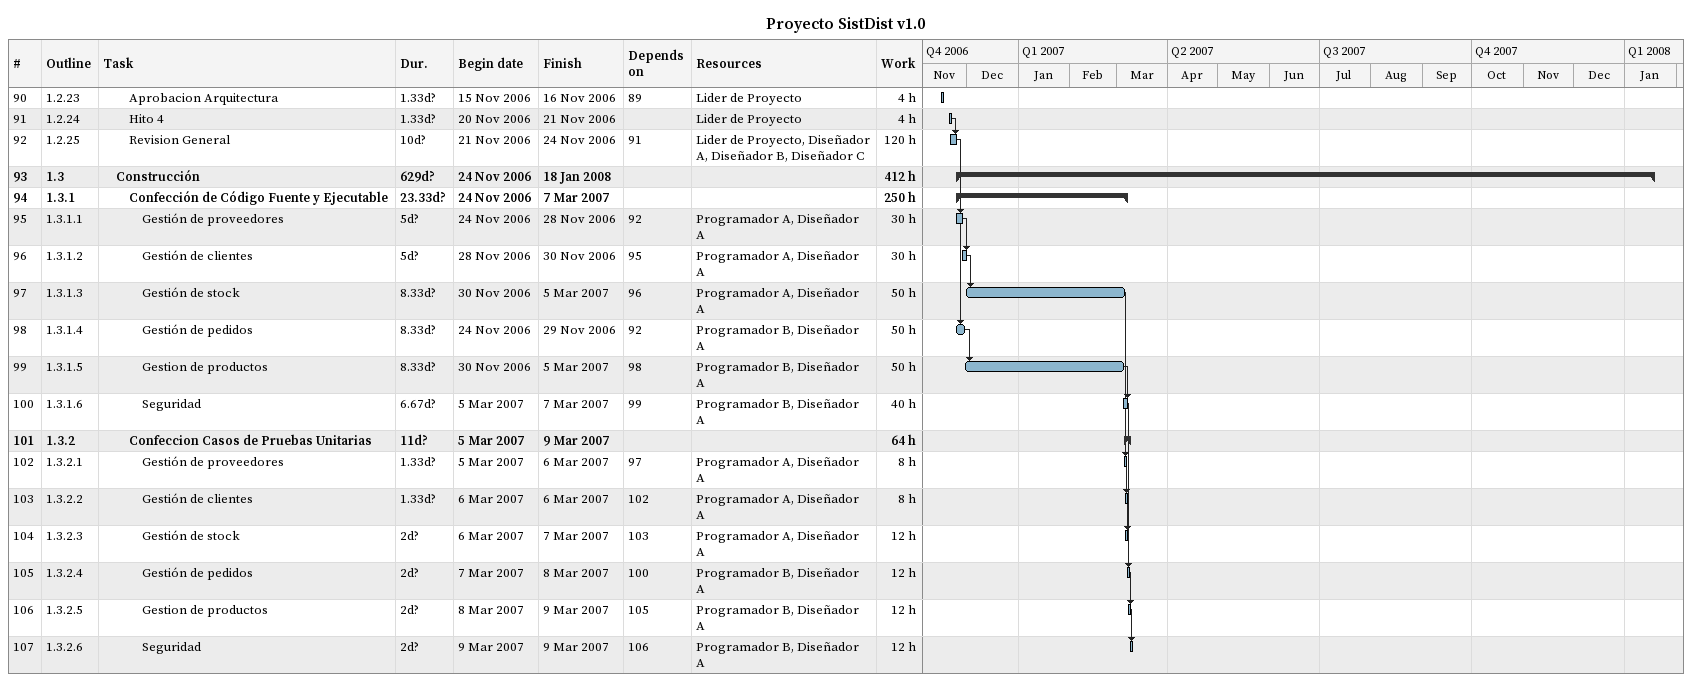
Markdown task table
Proyecto SistDist v1.0

| ID | WBS | Task | Duration | Start | Finish | Predecessors | Resources | Work (h) |
|---|---|---|---|---|---|---|---|---|
| 90 | 1.2.23 | Aprobacion Arquitectura | 1.33d? | 2006-11-15 | 2006-11-16 | 89 | Lider de Proyecto | 4 |
| 91 | 1.2.24 | Hito 4 | 1.33d? | 2006-11-20 | 2006-11-21 |  | Lider de Proyecto | 4 |
| 92 | 1.2.25 | Revision General | 10d? | 2006-11-21 | 2006-11-24 | 91 | Lider de Proyecto, Diseñador A, Diseñador B, Diseñador C | 120 |
| 93 | 1.3 | **Construcción** | 629d? | 2006-11-24 | 2008-01-18 |  |  | 412 |
| 94 | 1.3.1 | **Confección de Código Fuente y Ejecutable** | 23.33d? | 2006-11-24 | 2007-03-07 |  |  | 250 |
| 95 | 1.3.1.1 | Gestión de proveedores | 5d? | 2006-11-24 | 2006-11-28 | 92 | Programador A, Diseñador A | 30 |
| 96 | 1.3.1.2 | Gestión de clientes | 5d? | 2006-11-28 | 2006-11-30 | 95 | Programador A, Diseñador A | 30 |
| 97 | 1.3.1.3 | Gestión de stock | 8.33d? | 2006-11-30 | 2007-03-05 | 96 | Programador A, Diseñador A | 50 |
| 98 | 1.3.1.4 | Gestión de pedidos | 8.33d? | 2006-11-24 | 2006-11-29 | 92 | Programador B, Diseñador A | 50 |
| 99 | 1.3.1.5 | Gestion de productos | 8.33d? | 2006-11-30 | 2007-03-05 | 98 | Programador B, Diseñador A | 50 |
| 100 | 1.3.1.6 | Seguridad | 6.67d? | 2007-03-05 | 2007-03-07 | 99 | Programador B, Diseñador A | 40 |
| 101 | 1.3.2 | **Confeccion Casos de Pruebas Unitarias** | 11d? | 2007-03-05 | 2007-03-09 |  |  | 64 |
| 102 | 1.3.2.1 | Gestión de proveedores | 1.33d? | 2007-03-05 | 2007-03-06 | 97 | Programador A, Diseñador A | 8 |
| 103 | 1.3.2.2 | Gestión de clientes | 1.33d? | 2007-03-06 | 2007-03-06 | 102 | Programador A, Diseñador A | 8 |
| 104 | 1.3.2.3 | Gestión de stock | 2d? | 2007-03-06 | 2007-03-07 | 103 | Programador A, Diseñador A | 12 |
| 105 | 1.3.2.4 | Gestión de pedidos | 2d? | 2007-03-07 | 2007-03-08 | 100 | Programador B, Diseñador A | 12 |
| 106 | 1.3.2.5 | Gestion de productos | 2d? | 2007-03-08 | 2007-03-09 | 105 | Programador B, Diseñador A | 12 |
| 107 | 1.3.2.6 | Seguridad | 2d? | 2007-03-09 | 2007-03-09 | 106 | Programador B, Diseñador A | 12 |
